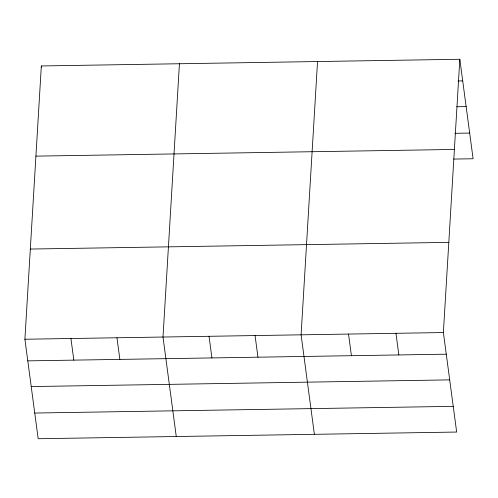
<?xml version="1.0" encoding="UTF-8"?>
<svg xmlns="http://www.w3.org/2000/svg" width="498" height="498" viewBox="0 0 498 498"><rect width="100%" height="100%" fill="white"/><g stroke="black" fill="none" stroke-linecap="round" stroke-linejoin="round"><path stroke-width="0.75" d="M459.822 59.268L443.382 332.552L456.66 432.046L38.178 438.732L24.9 339.238L41.34 65.954L459.822 59.268L473.1 158.762L453.659 159.074M179.442 63.744L163.002 337.034L176.273 436.528M317.537 61.54L301.097 334.824L314.375 434.318M458.048 80.975L462.71 80.9M456.809 106.74L466.14 106.591M454.898 133.302L469.67 133.066M35.918 156.135L454.4 149.45M30.328 249.056L448.81 242.37M24.9 339.238L443.382 332.552M27.788 360.869L446.27 354.184M31.212 386.566L449.7 379.881M34.748 413.041L453.23 406.349M395.954 333.311L398.842 354.943M348.525 334.065L351.414 355.697M255.063 335.559L257.952 357.19M209.036 336.299L211.918 357.931M116.968 337.769L119.85 359.4M41.34 65.954L41.539 67.448M70.934 338.503L73.822 360.135"/></g></svg>
